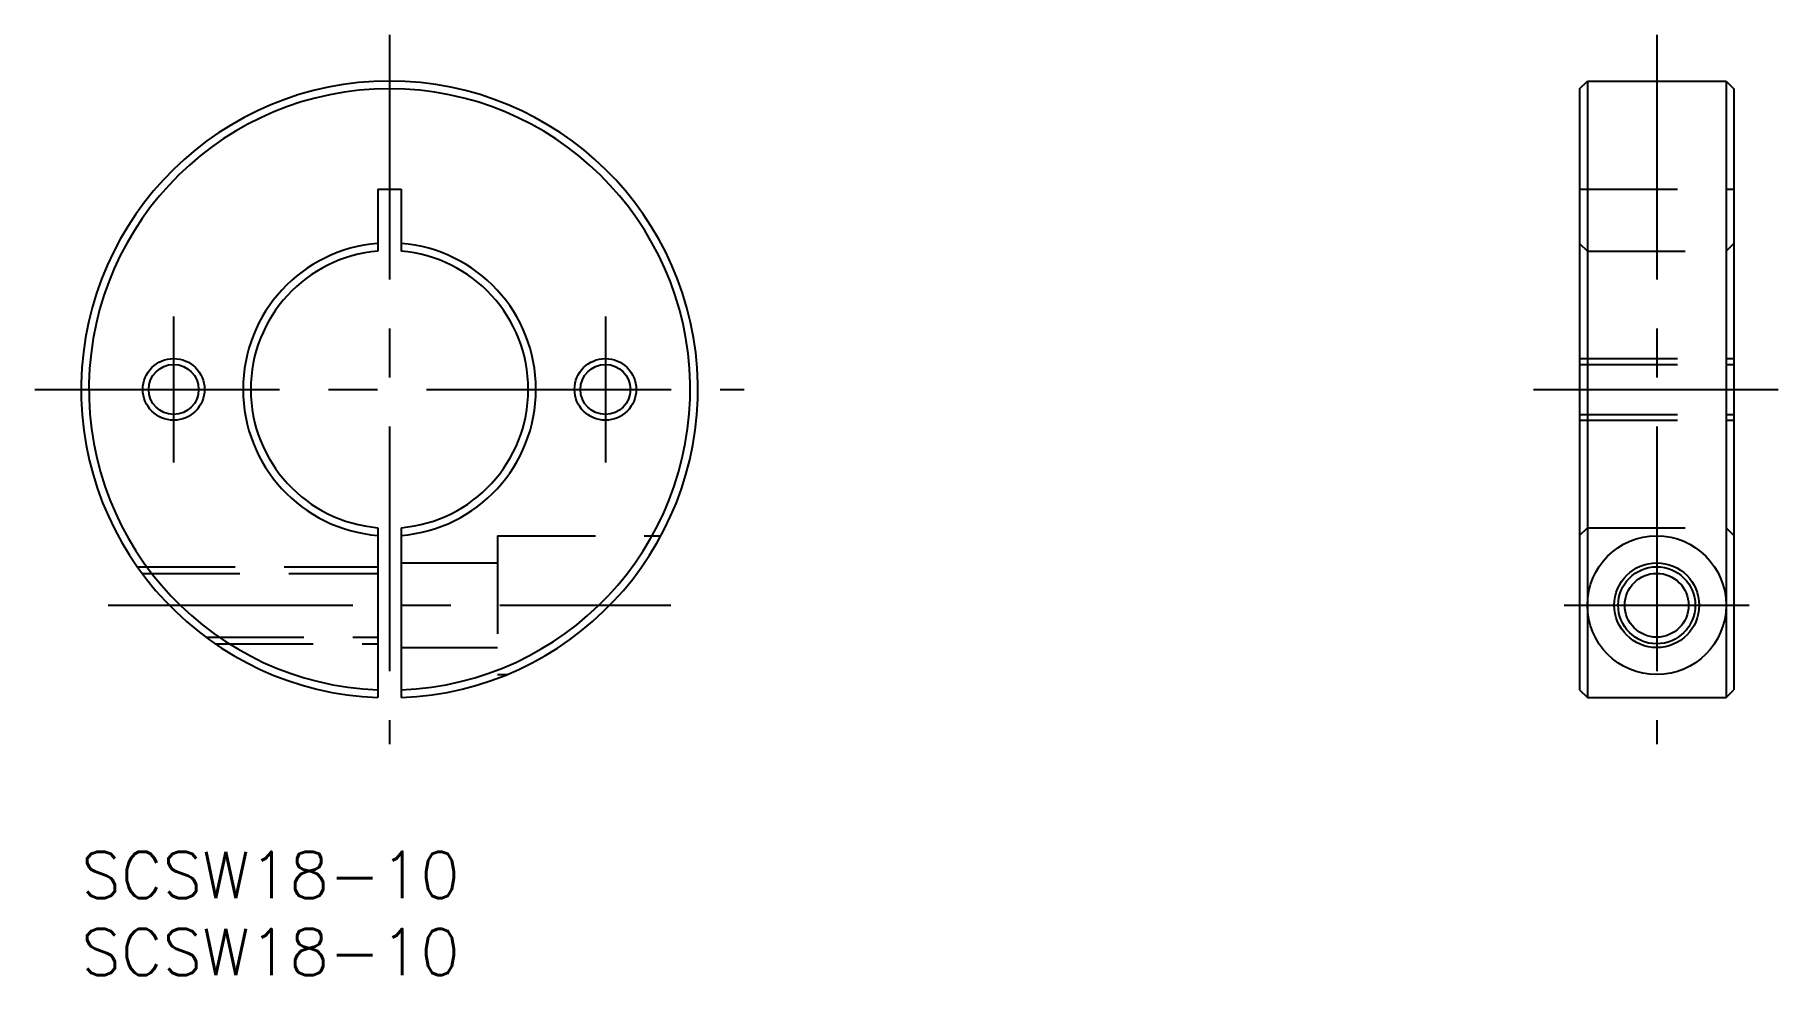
# Model space of a CAD drawing. Extents: x -3 to 110, y -8 to 53.
import ezdxf

# ---------------------------------------------------------------- set-up
doc = ezdxf.new("R2010")
doc.units = 0
doc.header["$LTSCALE"] = 0.5
doc.linetypes.add('CENTER', pattern=[50.8, 31.75, -6.35, 6.35, -6.35])
doc.linetypes.add('DASHED', pattern=[19.05, 12.7, -6.35])
for name, color, linetype in [('MSM_CENTER', 1, 'CENTER'), ('MSM_CONTINUOUS', 7, 'CONTINUOUS'), ('MSM_DASHED', 4, 'DASHED'), ('MSM_NARROW', 5, 'CONTINUOUS'), ('MSM_PART_NUMBER', 7, 'CONTINUOUS')]:
    doc.layers.add(name, color=color, linetype=linetype)
doc.styles.get("Standard").update_dxf_attribs({"font": 'txt.shx', "height": 3, "bigfont": 'bigfont.shx'})

# ---------------------------------------------------------------- blocks, each defined once
blk = doc.blocks.new('*U2')
at = {"layer": 'MSM_PART_NUMBER'}
blk.add_text('SCSW18-10', height=3, dxfattribs=at).set_placement((0, -3))
blk = doc.blocks.new('*U3')
at = {"layer": 'MSM_PART_NUMBER'}
blk.add_text('SCSW18-10', height=3, dxfattribs=at).set_placement((0, -8))

msp = doc.modelspace()

# ---------------------------------------------------------------- linework, layer by layer
at = {"layer": 'MSM_CENTER'}
for p, q in [((20, 52.99), (20, 6.99)), ((102.19, 52.99), (102.19, 6.99)), ((6, 34.72), (6, 25.26)), ((34, 34.72), (34, 25.26)), ((-3, 29.99), (43, 29.99)), ((94.19, 29.99), (110.19, 29.99)), ((1.75, 15.99), (38.25, 15.99)), ((96.19, 15.99), (108.19, 15.99))]:
    msp.add_line(p, q, dxfattribs=at)
at = {"layer": 'MSM_CONTINUOUS'}
for p, q in [((97.19, 49.49), (97.69, 49.99)), ((97.69, 49.99), (97.69, 10)), ((97.69, 49.99), (106.69, 49.99)), ((106.69, 49.99), (106.69, 10)), ((106.69, 49.99), (107.19, 49.49)), ((97.19, 49.49), (97.19, 10.5)), ((107.19, 49.49), (107.19, 10.5)), ((19.25, 42.99), (20.75, 42.99)), ((19.25, 42.99), (19.25, 38.95)), ((20.75, 42.99), (20.75, 38.95)), ((19.25, 21.02), (19.25, 10)), ((20.75, 21.02), (20.75, 10)), ((97.19, 10.5), (97.69, 10)), ((106.69, 10), (107.19, 10.5)), ((97.69, 10), (106.69, 10))]:
    msp.add_line(p, q, dxfattribs=at)
for centre, radius in [((6, 29.99), 1.62), ((34, 29.99), 1.62), ((102.19, 15.99), 4.5), ((102.19, 15.99), 2.75), ((102.19, 15.99), 2.07)]:
    msp.add_circle(centre, radius, dxfattribs=at)
for radius, start, end in [(20, 272.1491, 267.8509), (19.5, 272.2042, 267.7958), (9.5, 94.5281, 265.4719), (9, 94.7802, 265.2198), (9.5, 274.5281, 85.4719), (9, 274.7802, 85.2198)]:
    msp.add_arc((20, 29.99), radius, start, end, dxfattribs=at)
at = {"layer": 'MSM_DASHED'}
for p, q in [((97.19, 42.99), (107.19, 42.99)), ((97.19, 39.46), (97.69, 38.95)), ((97.69, 38.95), (106.69, 38.95)), ((107.19, 39.46), (106.69, 38.95)), ((97.19, 31.99), (107.19, 31.99)), ((97.19, 31.61), (107.19, 31.61)), ((97.19, 28.36), (107.19, 28.36)), ((97.19, 27.99), (107.19, 27.99)), ((27, 20.49), (27, 11.49)), ((27, 20.49), (37.6, 20.49)), ((97.19, 20.52), (97.69, 21.02)), ((97.69, 21.02), (106.69, 21.02)), ((107.19, 20.52), (106.69, 21.02)), ((3.64, 18.49), (19.25, 18.49)), ((20.75, 18.74), (27, 18.74)), ((3.95, 18.05), (19.25, 18.05)), ((8.09, 13.92), (19.25, 13.92)), ((8.7, 13.49), (19.25, 13.49)), ((20.75, 13.24), (27, 13.24)), ((27, 11.49), (27.6, 11.49))]:
    msp.add_line(p, q, dxfattribs=at)
at = {"layer": 'MSM_NARROW'}
for centre, radius in [((6, 29.99), 2), ((34, 29.99), 2), ((102.19, 15.99), 2.5)]:
    msp.add_circle(centre, radius, dxfattribs=at)

# ---------------------------------------------------------------- block references
at = {"layer": 'MSM_CONTINUOUS'}
for name in ['*U2', '*U3']:
    msp.add_blockref(name, (0, 0), dxfattribs=at)

doc.saveas('drawing.dxf')
